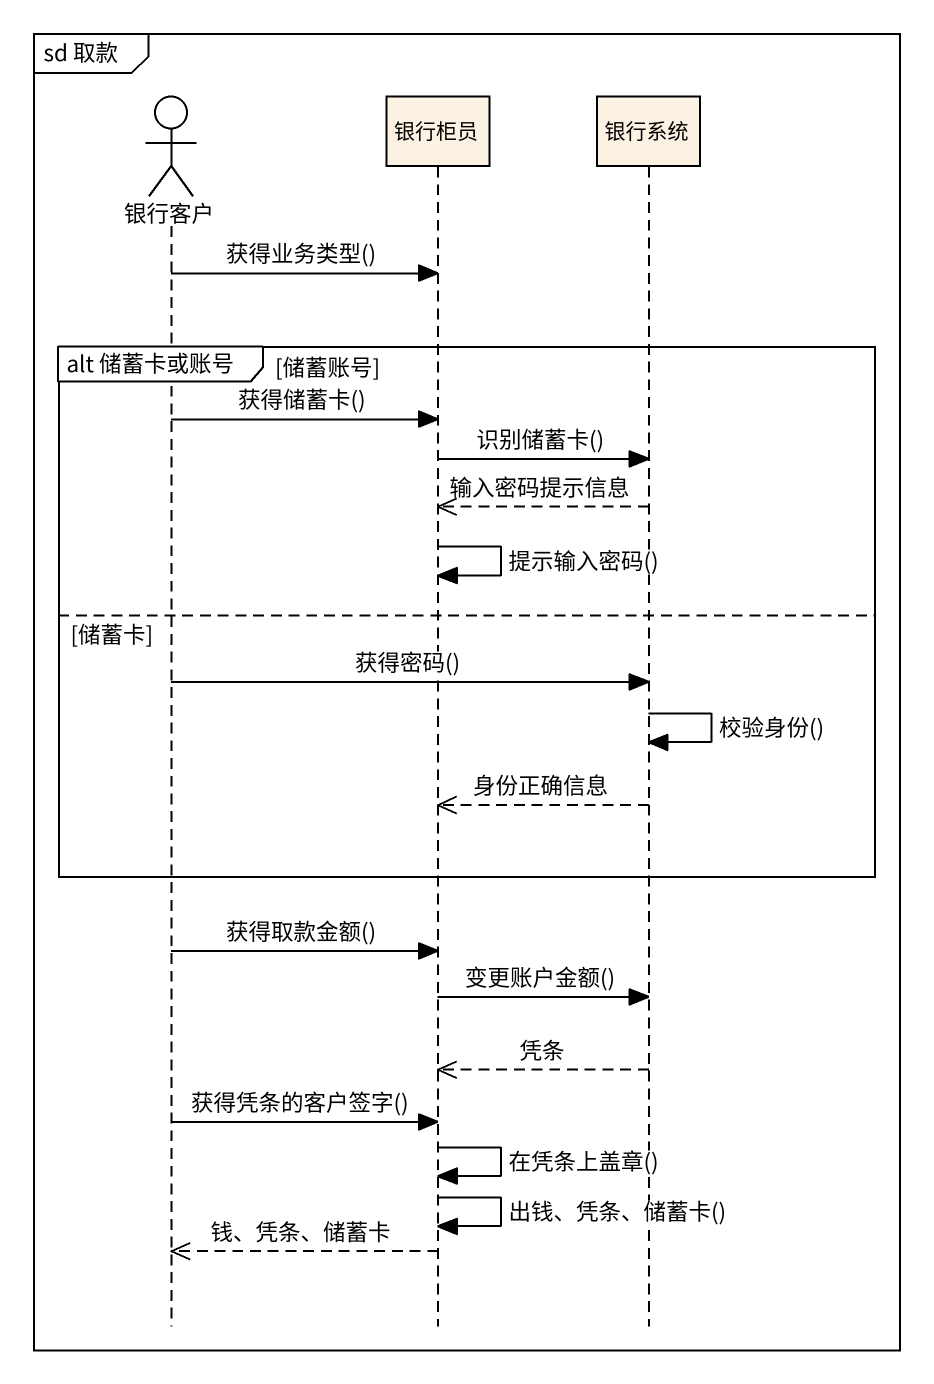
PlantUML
@startuml
mainframe sd 取款
hide footbox
actor 银行客户
participant 银行柜员
participant 银行系统

银行客户 -> 银行柜员 : 获得业务类型()
group alt 储蓄卡或账号 [储蓄账号]
  银行客户 -> 银行柜员 : 获得储蓄卡()
  银行柜员 -> 银行系统 : 识别储蓄卡()
  银行系统 -->> 银行柜员 : 输入密码提示信息
  银行柜员 -> 银行柜员 : 提示输入密码()
else 储蓄卡
  银行客户 -> 银行系统 : 获得密码()
  银行系统 -> 银行系统 : 校验身份()
  银行系统 -->> 银行柜员 : 身份正确信息
end
银行客户 -> 银行柜员 : 获得取款金额()
银行柜员 -> 银行系统 : 变更账户金额()
银行系统 -->> 银行柜员 : 凭条
银行客户 -> 银行柜员 : 获得凭条的客户签字()
银行柜员 -> 银行柜员 : 在凭条上盖章()
银行柜员 -> 银行柜员 : 出钱、凭条、储蓄卡()
银行柜员 -->> 银行客户 : 钱、凭条、储蓄卡
@enduml
